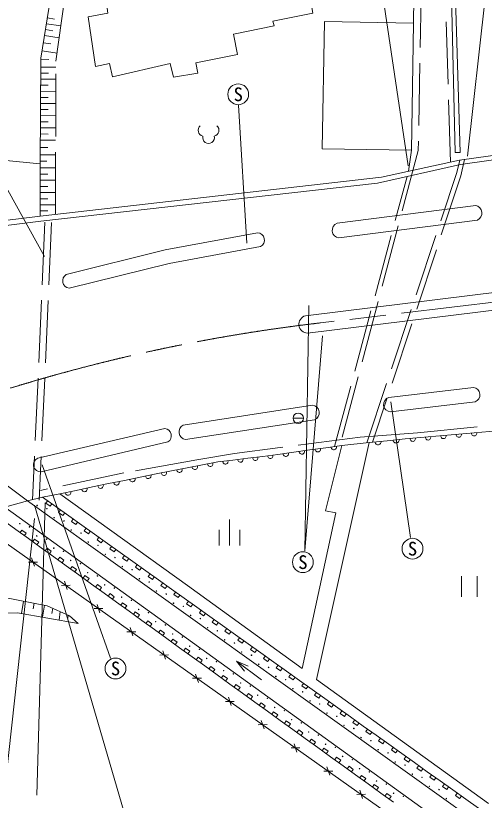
# Model space of a CAD drawing. Units: millimetres, scale not verified. Extents: x 40000 to 680000, y 20000 to 380000.
# Drawn here: x 105893 to 150969, y 240602 to 316018 of the extents above; entities that cross this region are included whole.
import ezdxf
from ezdxf.enums import TextEntityAlignment as Align

# ---------------------------------------------------------------- set-up
doc = ezdxf.new("R2010")
doc.units = ezdxf.units.MM
doc.header["$LTSCALE"] = 1000
doc.linetypes.add('CHAIN', pattern=[18.5, 12, -1.5, 3.5, -1.5])
doc.linetypes.add('DASHED', pattern=[7.5, 6, -1.5])
for name, color, linetype, lineweight in [('M-BGD', 7, 'Continuous', 13), ('M-BGD-EXST', 7, 'Continuous', 13), ('M-BMK', 2, 'CHAIN', 13), ('M-STR-HTXT', 7, 'Continuous', 13)]:
    doc.layers.add(name, color=color, linetype=linetype, lineweight=lineweight)
doc.styles.add('ＭＳ ゴシック', font='')
doc.styles.get('ＭＳ ゴシック').set_extended_font_data('MS Gothic')

msp = doc.modelspace()

# ---------------------------------------------------------------- linework, layer by layer
at = {"layer": 'M-BGD'}
for p, q in [((144166, 315300), (144331, 327976)), ((108325, 311921), (109802, 321233)), ((108852, 315246), (110235, 315027)), ((108940, 315799), (109626, 315690)), ((135597, 315451), (135381, 303233)), ((144166, 315300), (135597, 315451)), ((143950, 303082), (144166, 315300)), ((108764, 314689), (109461, 314578)), ((108675, 314127), (110079, 313904)), ((109286, 313310), (108563, 313424)), ((109874, 312425), (108441, 312652)), ((108243, 301778), (108325, 311921)), ((109073, 311809), (108324, 311850)), ((108318, 311076), (109764, 311064)), ((108314, 310496), (109038, 310490)), ((108304, 309334), (109031, 309329)), ((108309, 309916), (109760, 309904)), ((108299, 308752), (109756, 308740)), ((108295, 308168), (109024, 308163)), ((108285, 306998), (109017, 306993)), ((108290, 307584), (109751, 307572)), ((108281, 306412), (109747, 306400)), ((108276, 305824), (109010, 305818)), ((108271, 305236), (109742, 305224)), ((108262, 304056), (109738, 304044)), ((108266, 304646), (109003, 304640)), ((108991, 303358), (108256, 303364)), ((135381, 303233), (143950, 303082)), ((109733, 302635), (108250, 302647)), ((143690, 301061), (143950, 303082)), ((108893, 302024), (108245, 302029)), ((108242, 301395), (109728, 301392)), ((108240, 300208), (109724, 300205)), ((108241, 300801), (108984, 300800)), ((108239, 299615), (108980, 299613)), ((108238, 299022), (109719, 299019)), ((108237, 298430), (108977, 298429)), ((108234, 297247), (108973, 297246)), ((108235, 297838), (109715, 297835)), ((150140, 297784), (136809, 296075)), ((208395, 296333), (133765, 287174)), ((136990, 294666), (150321, 296375)), ((133970, 285506), (208600, 294665)), ((149915, 280273), (141791, 279319)), ((134431, 278571), (122005, 276674)), ((141952, 277949), (150076, 278903)), ((122219, 275271), (134645, 277167)), ((120237, 276341), (108038, 273480)), ((152191, 276120), (150717, 275989)), ((143349, 275335), (141615, 275159)), ((144822, 275466), (143349, 275335)), ((146296, 275597), (144822, 275466)), ((147770, 275728), (146296, 275597)), ((149244, 275858), (147770, 275728)), ((150717, 275989), (149244, 275858)), ((108342, 272185), (120541, 275046)), ((137260, 274705), (135721, 274489)), ((141615, 275159), (139881, 274983)), ((131105, 273842), (129665, 273663)), ((132644, 274057), (131105, 273842)), ((134182, 274273), (132644, 274057)), ((135721, 274489), (134182, 274273)), ((125346, 273126), (123861, 272840)), ((126786, 273305), (125346, 273126)), ((128225, 273484), (126786, 273305)), ((129665, 273663), (128225, 273484)), ((120892, 272268), (119407, 271981)), ((122376, 272554), (120892, 272268)), ((123861, 272840), (122376, 272554)), ((117878, 271668), (116349, 271355)), ((119407, 271981), (117878, 271668)), ((114819, 271042), (113290, 270729)), ((116349, 271355), (114819, 271042)), ((111714, 270393), (110137, 270057)), ((113290, 270729), (111714, 270393)), ((104861, 268775), (107044, 269402)), ((107044, 269402), (108470, 269750)), ((149694, 238886), (107044, 269402)), ((109785, 268812), (108470, 269750)), ((111016, 267934), (109785, 268812)), ((112247, 267056), (111016, 267934)), ((104710, 267501), (105920, 266627)), ((113479, 266178), (112247, 267056)), ((102818, 266847), (147012, 235593)), ((105920, 266627), (107130, 265754)), ((107130, 265754), (108340, 264880)), ((114710, 265300), (113479, 266178)), ((108340, 264880), (109550, 264007)), ((115941, 264422), (114710, 265300)), ((109550, 264007), (110760, 263133)), ((117172, 263544), (115941, 264422)), ((107130, 263492), (107976, 263505)), ((107418, 263900), (107688, 263097)), ((118403, 262666), (117172, 263544)), ((110760, 263133), (111970, 262260)), ((119634, 261788), (118403, 262666)), ((111970, 262260), (113180, 261386)), ((120865, 260910), (119634, 261788)), ((110286, 261259), (111133, 261273)), ((110575, 261668), (110844, 260865)), ((113180, 261386), (114390, 260513)), ((114390, 260513), (115600, 259639)), ((122096, 260033), (120865, 260910)), ((106635, 259750), (106452, 258554)), ((107589, 259021), (107659, 259551)), ((113732, 259435), (114001, 258632)), ((115600, 259639), (116811, 258766)), ((123328, 259155), (122096, 260033)), ((108661, 259357), (108482, 258200)), ((109472, 259055), (109385, 258563)), ((110172, 258737), (110069, 257924)), ((113443, 259027), (114290, 259041)), ((116811, 258766), (118021, 257892)), ((124559, 258277), (123328, 259155)), ((110923, 258099), (110941, 258387)), ((125790, 257399), (124559, 258277)), ((116889, 257203), (117158, 256400)), ((118021, 257892), (119231, 257019)), ((127021, 256521), (125790, 257399)), ((116600, 256794), (117447, 256808)), ((119231, 257019), (120441, 256145)), ((128252, 255643), (127021, 256521)), ((120441, 256145), (121651, 255272)), ((120045, 254970), (120315, 254167)), ((121651, 255272), (122861, 254399)), ((129483, 254765), (128252, 255643)), ((119757, 254562), (120603, 254576)), ((122861, 254399), (124071, 253525)), ((130714, 253887), (129483, 254765)), ((124071, 253525), (125281, 252652)), ((127120, 253973), (128264, 253501)), ((127120, 253973), (127907, 253018)), ((127120, 253973), (129532, 252189)), ((131945, 253009), (130714, 253887)), ((123202, 252738), (123471, 251935)), ((125281, 252652), (126491, 251778)), ((133177, 252131), (131945, 253009)), ((122913, 252330), (123760, 252343)), ((134408, 251253), (133177, 252131)), ((126491, 251778), (127701, 250905)), ((135639, 250375), (134408, 251253)), ((126359, 250505), (126628, 249703)), ((127701, 250905), (128911, 250031)), ((126070, 250097), (126917, 250111)), ((128911, 250031), (130121, 249158)), ((136870, 249497), (135639, 250375)), ((130121, 249158), (131332, 248284)), ((138101, 248619), (136870, 249497)), ((129515, 248273), (129785, 247470)), ((131332, 248284), (132542, 247411)), ((139332, 247741), (138101, 248619)), ((129227, 247865), (130073, 247878)), ((132542, 247411), (133752, 246537)), ((140563, 246864), (139332, 247741)), ((141794, 245986), (140563, 246864)), ((132672, 246041), (132941, 245238)), ((133752, 246537), (134962, 245664)), ((143025, 245108), (141794, 245986)), ((132383, 245632), (133230, 245646)), ((134962, 245664), (136172, 244790)), ((144257, 244230), (143025, 245108)), ((136172, 244790), (137382, 243917)), ((135829, 243808), (136098, 243005)), ((137382, 243917), (138592, 243043)), ((145488, 243352), (144257, 244230)), ((135540, 243400), (136387, 243414)), ((138592, 243043), (139802, 242170)), ((146719, 242474), (145488, 243352)), ((139802, 242170), (141012, 241296)), ((147950, 241596), (146719, 242474)), ((138986, 241576), (139255, 240773)), ((149181, 240718), (147950, 241596)), ((138697, 241167), (139544, 241181)), ((141012, 241296), (142222, 240423)), ((150412, 239840), (149181, 240718))]:
    msp.add_line(p, q, dxfattribs=at)
at = {"layer": 'M-BGD', "linetype": 'DASHED'}
for p, q in [((147718, 301946), (146981, 326225)), ((136559, 274606), (143538, 300556)), ((108713, 296156), (107526, 269485)), ((109350, 296128), (108163, 269456))]:
    msp.add_line(p, q, dxfattribs=at)
for points in [[(145056, 326457), (144619, 303059), (137082, 274680)], [(109711, 296915), (109767, 311649), (110809, 319170), (110646, 320321), (109802, 321233)], [(139679, 274962), (148318, 300938), (148607, 302139)], [(149055, 302201), (148726, 300632), (140211, 275017)], [(234917, 286798), (205840, 282995), (165191, 278010), (144544, 275920), (139020, 275502), (131335, 274512), (126947, 273949), (123325, 273334), (116301, 272072), (108288, 270384)], [(107044, 269402), (93734, 279208), (74214, 275048)], [(111896, 257606), (106062, 258622), (102757, 258529), (85888, 251515)]]:
    msp.add_lwpolyline(points, dxfattribs=at)
at = {"layer": 'M-BGD'}
for points in [[(147620, 326124), (148172, 302852), (148632, 302858), (147950, 326133)], [(90825, 294129), (100830, 295330), (108327, 296261), (140684, 299907), (148677, 301725), (163675, 303834), (185089, 306269), (206135, 309190), (218077, 309576), (223726, 309858), (237013, 311675), (256082, 313991), (272505, 315903)], [(235138, 311857), (222999, 310225), (213560, 309829), (206016, 309615), (169956, 305010), (162836, 304413), (162807, 304116), (148587, 302136), (141078, 300488), (108233, 296747)], [(129146, 295152), (120260, 293503), (110738, 291142)], [(111028, 289814), (120656, 292189), (129436, 293824)], [(108470, 269750), (110137, 270057), (122429, 261244), (133455, 253269), (136679, 268237), (135695, 268428), (137260, 274705), (139881, 274983), (134830, 252202), (151356, 240283)], [(108964, 269397), (108790, 269153), (109201, 268860), (109375, 269105)], [(89870, 263904), (91681, 264544), (98994, 267045), (104861, 268775), (148983, 236977)], [(110196, 268519), (110021, 268275), (110432, 267982), (110606, 268227)], [(111427, 267641), (111252, 267397), (111663, 267104), (111837, 267349)], [(106726, 266045), (106902, 266288), (106499, 266579), (106323, 266336)], [(112658, 266763), (112484, 266519), (112894, 266226), (113068, 266471)], [(107937, 265171), (108112, 265415), (107709, 265706), (107533, 265463)], [(113889, 265885), (113715, 265641), (114125, 265349), (114299, 265593)], [(109147, 264298), (109322, 264541), (108919, 264832), (108743, 264589)], [(115120, 265008), (114946, 264763), (115356, 264471), (115530, 264715)], [(110357, 263424), (110532, 263668), (110129, 263959), (109953, 263716)], [(116351, 264130), (116177, 263885), (116587, 263593), (116762, 263837)], [(117582, 263252), (117408, 263007), (117818, 262715), (117993, 262959)], [(111567, 262551), (111742, 262794), (111339, 263085), (111163, 262842)], [(112777, 261677), (112952, 261921), (112549, 262212), (112374, 261969)], [(118813, 262374), (118639, 262129), (119050, 261837), (119224, 262081)], [(113987, 260804), (114163, 261047), (113759, 261338), (113584, 261095)], [(120045, 261496), (119870, 261252), (120281, 260959), (120455, 261203)], [(115197, 259931), (115373, 260174), (114969, 260465), (114794, 260222)], [(121276, 260618), (121101, 260374), (121512, 260081), (121686, 260325)], [(84942, 253422), (99556, 259610), (102493, 260049), (104662, 260131), (108917, 259308), (111058, 258333), (111896, 257606)], [(116407, 259057), (116583, 259300), (116179, 259591), (116004, 259348)], [(122507, 259740), (122333, 259496), (122743, 259203), (122917, 259447)], [(117617, 258184), (117793, 258427), (117389, 258718), (117214, 258475)], [(123738, 258862), (123564, 258618), (123974, 258325), (124148, 258569)], [(124969, 257984), (124795, 257740), (125205, 257447), (125379, 257691)], [(118827, 257310), (119003, 257553), (118600, 257844), (118424, 257601)], [(120037, 256437), (120213, 256680), (119810, 256971), (119634, 256728)], [(126200, 257106), (126026, 256862), (126436, 256569), (126611, 256813)], [(121247, 255563), (121423, 255806), (121020, 256098), (120844, 255854)], [(127431, 256228), (127257, 255984), (127667, 255691), (127842, 255936)], [(122458, 254690), (122633, 254933), (122230, 255224), (122054, 254981)], [(128662, 255350), (128488, 255106), (128899, 254813), (129073, 255058)], [(123668, 253816), (123843, 254059), (123440, 254351), (123264, 254107)], [(129894, 254472), (129719, 254228), (130130, 253935), (130304, 254180)], [(124878, 252943), (125053, 253186), (124650, 253477), (124474, 253234)], [(131125, 253594), (130950, 253350), (131361, 253057), (131535, 253302)], [(132356, 252716), (132182, 252472), (132592, 252180), (132766, 252424)], [(126088, 252069), (126263, 252312), (125860, 252604), (125684, 252360)], [(127298, 251196), (127474, 251439), (127070, 251730), (126895, 251487)], [(133587, 251839), (133413, 251594), (133823, 251302), (133997, 251546)], [(128508, 250322), (128684, 250566), (128280, 250857), (128105, 250613)], [(134818, 250961), (134644, 250716), (135054, 250424), (135228, 250668)], [(129718, 249449), (129894, 249692), (129490, 249983), (129315, 249740)], [(136049, 250083), (135875, 249838), (136285, 249546), (136460, 249790)], [(130928, 248575), (131104, 248819), (130700, 249110), (130525, 248867)], [(137280, 249205), (137106, 248960), (137516, 248668), (137691, 248912)], [(132138, 247702), (132314, 247945), (131910, 248236), (131735, 247993)], [(138511, 248327), (138337, 248083), (138748, 247790), (138922, 248034)], [(139742, 247449), (139568, 247205), (139979, 246912), (140153, 247156)], [(133348, 246828), (133524, 247072), (133121, 247363), (132945, 247120)], [(134558, 245955), (134734, 246198), (134331, 246489), (134155, 246246)], [(140974, 246571), (140799, 246327), (141210, 246034), (141384, 246278)], [(135769, 245081), (135944, 245325), (135541, 245616), (135365, 245373)], [(142205, 245693), (142031, 245449), (142441, 245156), (142615, 245400)], [(136979, 244208), (137154, 244451), (136751, 244742), (136575, 244499)], [(143436, 244815), (143262, 244571), (143672, 244278), (143846, 244522)], [(138189, 243335), (138364, 243578), (137961, 243869), (137785, 243626)], [(144667, 243937), (144493, 243693), (144903, 243400), (145077, 243644)], [(139399, 242461), (139574, 242704), (139171, 242995), (138995, 242752)], [(145898, 243059), (145724, 242815), (146134, 242522), (146308, 242767)], [(140609, 241588), (140784, 241831), (140381, 242122), (140206, 241879)], [(147129, 242181), (146955, 241937), (147365, 241644), (147540, 241889)], [(141819, 240714), (141995, 240957), (141591, 241248), (141416, 241005)], [(148360, 241303), (148186, 241059), (148597, 240766), (148771, 241011)]]:
    msp.add_lwpolyline(points, dxfattribs=at)
for points in [[(122401, 323537), (112011, 321729), (112417, 318701), (114411, 319014), (114762, 316245), (112860, 315894), (113562, 311149), (114910, 311426), (115205, 310152), (120744, 311407), (121058, 310115), (123421, 310503), (123218, 311500), (127225, 312275), (126837, 314232), (130752, 315045), (130622, 315506), (134463, 316263), (133816, 320104), (125969, 318682), (126080, 317944), (121040, 317039), (120615, 319882), (122923, 320307)], [(90691, 294694), (90294, 302043), (92715, 303274), (108243, 301778), (108233, 296747), (100110, 295759)]]:
    msp.add_lwpolyline(points, close=True, dxfattribs=at)
for centre, radius in [((107951, 268937), 25), ((108891, 268633), 24.5), ((109592, 267763), 25), ((106286, 267193), 24.5), ((110532, 267459), 24.5), ((107224, 266887), 25), ((111232, 266589), 25), ((112172, 266286), 24.5), ((107921, 266016), 24.5), ((108859, 265709), 25), ((109555, 264838), 24.5), ((112872, 265416), 25), ((113812, 265112), 24.5), ((110493, 264532), 25), ((114513, 264242), 25), ((115453, 263938), 24.5), ((111189, 263660), 24.5), ((112127, 263354), 25), ((112823, 262483), 24.5), ((116153, 263068), 25), ((117093, 262765), 24.5), ((113761, 262176), 25), ((117794, 261895), 25), ((114457, 261305), 24.5), ((115395, 260999), 25), ((118734, 261591), 24.5), ((119434, 260721), 25), ((120374, 260417), 24.5), ((116091, 260127), 24.5), ((117029, 259821), 25), ((121074, 259547), 25), ((117725, 258949), 24.5), ((122014, 259244), 24.5), ((118663, 258643), 25), ((122715, 258374), 25), ((123655, 258070), 24.5), ((119359, 257772), 24.5), ((120297, 257465), 25), ((124355, 257200), 25), ((120994, 256594), 24.5), ((125295, 256896), 24.5), ((121932, 256288), 25), ((125996, 256026), 25), ((126936, 255723), 24.5), ((122628, 255416), 24.5), ((123566, 255110), 25), ((124262, 254238), 24.5), ((127636, 254853), 25), ((128576, 254549), 24.5), ((125200, 253932), 25), ((129276, 253679), 25), ((130216, 253375), 24.5), ((125896, 253061), 24.5), ((126834, 252755), 25), ((127530, 251883), 24.5), ((130917, 252505), 25), ((131857, 252201), 24.5), ((128468, 251577), 25), ((132557, 251332), 25), ((129164, 250705), 24.5), ((130102, 250399), 25), ((133497, 251028), 24.5), ((134197, 250158), 25), ((135138, 249854), 24.5), ((130798, 249528), 24.5), ((131736, 249221), 25), ((135838, 248984), 25), ((132433, 248350), 24.5), ((136778, 248680), 24.5), ((133371, 248044), 25), ((137478, 247810), 25), ((138418, 247507), 24.5), ((134067, 247172), 24.5), ((135005, 246866), 25), ((139119, 246637), 25), ((135701, 245994), 24.5), ((140059, 246333), 24.5), ((136639, 245688), 25), ((140759, 245463), 25), ((141699, 245159), 24.5), ((137335, 244817), 24.5), ((138273, 244510), 25), ((138969, 243639), 24.5), ((142399, 244289), 25), ((143339, 243986), 24.5), ((139907, 243333), 25), ((144040, 243116), 25), ((140603, 242461), 24.5), ((141541, 242155), 25), ((144980, 242812), 24.5), ((145680, 241942), 25), ((146620, 241638), 24.5), ((142237, 241284), 24.5), ((143175, 240977), 25), ((147321, 240768), 25)]:
    msp.add_circle(centre, radius, dxfattribs=at)
for centre, radius, start, end in [((149976, 297047), 755, 297.15337, 77.4546), ((137064, 295392), 729, 110.41859, 264.18948), ((129120, 294451), 702, 296.712, 87.86626), ((111140, 290534), 729, 123.4367, 261.14074), ((133980, 286354), 848, 104.71244, 269.28133), ((149838, 279570), 708, 289.65039, 83.74663), ((141966, 278645), 696, 104.53472, 268.8623), ((134364, 277842), 732, 292.61947, 84.73475), ((120161, 275640), 705, 302.57439, 83.82505), ((122378, 276013), 759, 119.45348, 257.90074), ((142483, 275238), 291, 183.94443, 7.64634), ((144090, 275352), 251, 173.90671, 16.23013), ((145564, 275483), 251, 173.90766, 16.22898), ((147037, 275614), 251, 173.90783, 16.22881), ((148511, 275744), 251, 173.90704, 16.23212), ((149985, 275875), 251, 173.90671, 16.23013), ((136496, 274559), 262, 179.5781, 16.38513), ((140749, 275062), 291, 183.9443, 7.64451), ((130392, 273700), 248, 174.82548, 19.33609), ((131880, 273912), 262, 179.58029, 16.38514), ((133418, 274127), 262, 179.5781, 16.38513), ((134957, 274343), 262, 179.57837, 16.38487), ((108275, 272852), 671, 110.67686, 275.72258), ((124612, 272940), 256, 180.96937, 20.85364), ((126072, 273163), 248, 174.82548, 19.33609), ((127512, 273342), 248, 174.82548, 19.33609), ((128952, 273521), 248, 174.82548, 19.33609), ((121642, 272367), 256, 180.96896, 20.85182), ((123127, 272653), 256, 180.97007, 20.85251), ((117121, 271475), 263, 183.43375, 19.70093), ((118650, 271788), 263, 183.43337, 19.70131), ((120158, 272081), 256, 180.96896, 20.85182), ((114062, 270849), 263, 183.43522, 19.69946), ((115591, 271162), 263, 183.43559, 19.70125), ((110932, 270196), 270, 185.72687, 18.35703), ((112508, 270532), 270, 185.72833, 18.35557)]:
    msp.add_arc(centre, radius, start, end, dxfattribs=at)
at = {"layer": 'M-BGD-EXST'}
for p, q in [((128130, 294141), (127312, 307412)), ((134097, 288150), (133706, 264594)), ((135403, 285257), (133706, 264594)), ((141962, 278902), (143874, 265867)), ((132569, 277322), (133569, 277322)), ((108445, 272846), (115009, 254274)), ((126459, 267593), (126459, 265093)), ((125459, 266593), (125459, 265093)), ((127459, 266593), (127459, 265093)), ((148769, 262146), (148769, 260146)), ((150269, 262146), (150269, 260146))]:
    msp.add_line(p, q, dxfattribs=at)
for centre, radius in [((127299, 308463), 1000), ((133069, 277322), 500), ((144061, 264786), 1000), ((133518, 263493), 1000), ((115493, 253272), 1000)]:
    msp.add_circle(centre, radius, dxfattribs=at)
for centre, radius, start, end in [((124021, 305007), 576, 130.6006, 257.47189), ((124871, 305007), 576, 282.52811, 49.3994), ((124446, 304311), 566, 166.31445, 13.68555)]:
    msp.add_arc(centre, radius, start, end, dxfattribs=at)
at = {"layer": 'M-BMK'}
msp.add_line((173278, 291055), (135199, 286492), dxfattribs=at)
msp.add_arc((154502, 120747), 166865, 96.64307, 117.27898, dxfattribs=at)
at = {"layer": 'M-STR-HTXT'}
for p, q in [((153772, 341964), (149341, 302512)), ((143635, 301578), (139383, 330257)), ((107700, 268959), (119044, 230164)), ((107935, 241107), (108733, 269207))]:
    msp.add_line(p, q, dxfattribs=at)
for points in [[(60123, 331213), (87431, 331213), (108653, 292859)], [(127725, 237598), (104397, 237598), (107688, 267673)]]:
    msp.add_lwpolyline(points, dxfattribs=at)

# ---------------------------------------------------------------- texts
at = {"layer": 'M-BGD-EXST', "style": 'ＭＳ ゴシック'}
for p in [(127299, 308463), (144061, 264786), (133518, 263493), (115493, 253272)]:
    msp.add_text('S', height=1320, dxfattribs=at).set_placement(p, align=Align.MIDDLE_CENTER)

doc.saveas('drawing.dxf')
